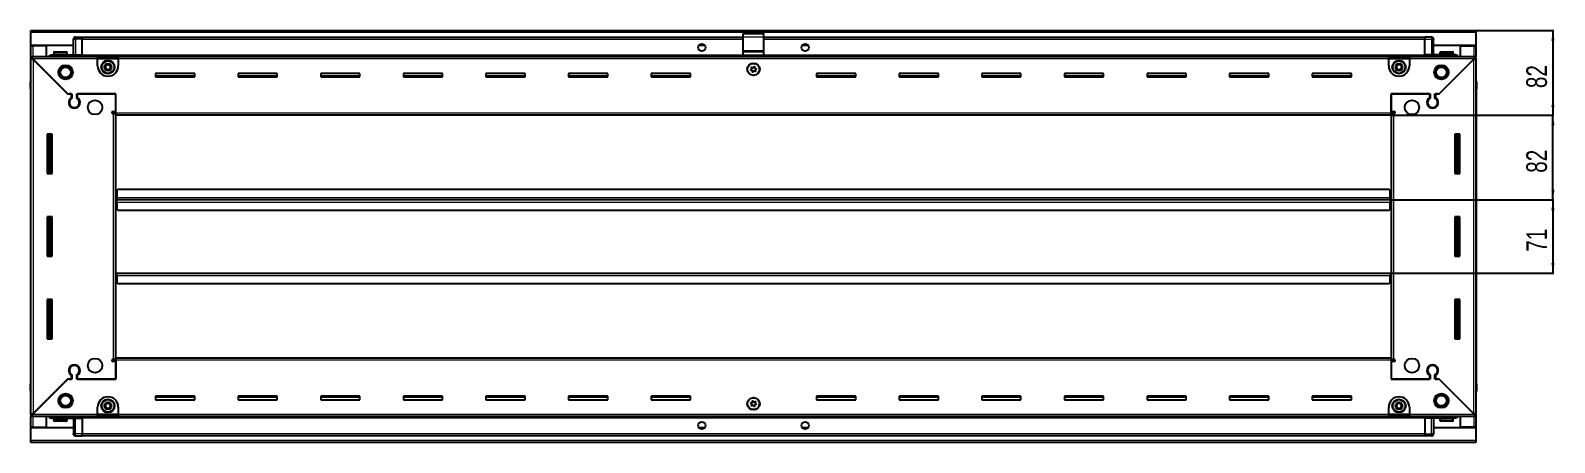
# Model space of a CAD drawing. Header units: millimetres. Extents: x 1256 to 6833, y -1275 to 1808.
# Drawn here: x 5358 to 6833, y 1248 to 1647 of the extents above; entities that cross this region are included whole.
import ezdxf

# ---------------------------------------------------------------- set-up
doc = ezdxf.new("R2010")
doc.units = ezdxf.units.MM
doc.layers.add('FORMAT', color=7, linetype='Continuous')
doc.styles.add('SLDTEXTSTYLE0', font='TXT', dxfattribs={"width": 0.75})
doc.dimstyles.new('SLDDIMSTYLE0', dxfattribs={"dimtxt": 20, "dimasz": 10, "dimexe": 0, "dimexo": 0.0625, "dimgap": 5, "dimtad": 2, "dimdec": 1, "dimrnd": 1e-09, "dimzin": 12, "dimdsep": 46, "dimtxsty": 'SLDTEXTSTYLE0', "dimsah": 1, "dimcen": 0.09, "dimadec": 0, "dimazin": 3, "dimtfac": 1, "dimtofl": 0, "dimtmove": 0, "dimatfit": 3, "dimfxl": 0, "dimfrac": 2, "dimtolj": 1, "dimtzin": 12, "dimarcsym": 0})

# ---------------------------------------------------------------- blocks, each defined once
blk = doc.blocks.new('_D_6')
at = {"layer": 'FORMAT'}
for p, q in [((6757.1, 1646.6), (6832.6, 1646.6)), ((6831.6, 1646.6), (6831.6, 1564.6)), ((6675.1, 1564.6), (6832.6, 1564.6))]:
    blk.add_line(p, q, dxfattribs=at)
for points in [[(6831.6, 1646.6), (6830.1, 1636.6), (6833.1, 1636.6)], [(6831.6, 1564.6), (6833.1, 1574.6), (6830.1, 1574.6)]]:
    blk.add_solid(points, dxfattribs=at)
at = {"layer": 'FORMAT', "insert": (6805.8, 1590.8), "char_height": 20, "attachment_point": 1, "rotation": 90, "style": 'SLDTEXTSTYLE0'}
blk.add_mtext('82', dxfattribs=at)
blk = doc.blocks.new('_D_7')
at = {"layer": 'FORMAT'}
for p, q in [((6675.1, 1564.6), (6832.6, 1564.6)), ((6831.6, 1482.6), (6831.6, 1564.6)), ((6674.1, 1482.6), (6832.6, 1482.6))]:
    blk.add_line(p, q, dxfattribs=at)
for points in [[(6831.6, 1564.6), (6830.1, 1554.6), (6833.1, 1554.6)], [(6831.6, 1482.6), (6833.1, 1492.6), (6830.1, 1492.6)]]:
    blk.add_solid(points, dxfattribs=at)
at = {"layer": 'FORMAT', "insert": (6805.8, 1508.8), "char_height": 20, "attachment_point": 1, "rotation": 90, "style": 'SLDTEXTSTYLE0'}
blk.add_mtext('82', dxfattribs=at)
blk = doc.blocks.new('_D_8')
at = {"layer": 'FORMAT'}
for p, q in [((6674.1, 1482.6), (6832.6, 1482.6)), ((6831.6, 1482.6), (6831.6, 1411.6)), ((6674.1, 1411.6), (6832.6, 1411.6))]:
    blk.add_line(p, q, dxfattribs=at)
for points in [[(6831.6, 1482.6), (6830.1, 1472.6), (6833.1, 1472.6)], [(6831.6, 1411.6), (6833.1, 1421.6), (6830.1, 1421.6)]]:
    blk.add_solid(points, dxfattribs=at)
at = {"layer": 'FORMAT', "insert": (6805.8, 1432.3), "char_height": 20, "attachment_point": 1, "rotation": 90, "style": 'SLDTEXTSTYLE0'}
blk.add_mtext('71', dxfattribs=at)

msp = doc.modelspace()

# ---------------------------------------------------------------- linework, layer by layer
at = {"color": 7, "linetype": 'Continuous', "lineweight": 25}
for p, q in [((5358.09, 1644.5), (5358.09, 1646.6)), ((5358.09, 1646.6), (6757.09, 1646.6)), ((5358.09, 1632.1), (5358.09, 1644.5)), ((5399.09, 1623.1), (5399.09, 1638.1)), ((5399.77, 1639.6), (5399.77, 1639.6)), ((5401.09, 1640.1), (5407.59, 1640.1)), ((5401.09, 1640.1), (5407.59, 1640.1)), ((5407.59, 1640.1), (5407.59, 1640.1)), ((5407.59, 1640.1), (5407.59, 1640.1)), ((5407.59, 1640.1), (5407.59, 1638.1)), ((6047.59, 1639.95), (5407.59, 1639.95)), ((5407.59, 1623.1), (5407.59, 1638.1)), ((6047.59, 1643.6), (6067.59, 1643.6)), ((6047.59, 1640.34), (6047.59, 1643.6)), ((6047.59, 1627.19), (6047.59, 1640.34)), ((6067.59, 1640.34), (6067.59, 1643.6)), ((6067.59, 1627.19), (6067.59, 1640.34)), ((6707.59, 1639.95), (6067.59, 1639.95)), ((6707.59, 1640.1), (6707.59, 1640.1)), ((6714.09, 1640.1), (6707.59, 1640.1)), ((6714.09, 1640.1), (6707.59, 1640.1)), ((6707.59, 1640.1), (6707.59, 1638.1)), ((6707.59, 1623.1), (6707.59, 1638.1)), ((6716.09, 1638.1), (6716.09, 1638.1)), ((6716.09, 1623.1), (6716.09, 1638.1)), ((6757.09, 1646.6), (6757.09, 1644.5)), ((6757.09, 1644.5), (6757.09, 1632.1)), ((5399.09, 1632.1), (5358.09, 1632.1)), ((5358.09, 1631.6), (5358.09, 1632.1)), ((5358.09, 1631.6), (5360.19, 1631.6)), ((5358.09, 1621.35), (5358.09, 1631.6)), ((5359.59, 1631.6), (5359.59, 1632.1)), ((5373.09, 1631.6), (5360.19, 1631.6)), ((5373.09, 1621.35), (5373.09, 1631.6)), ((5378.59, 1623.1), (5407.59, 1623.1)), ((5380.09, 1625), (5380.09, 1623.1)), ((5380.89, 1625.8), (5392.29, 1625.8)), ((5393.09, 1623.1), (5393.09, 1625)), ((5407.59, 1623.1), (5407.59, 1622.6)), ((6010.47, 1632.1), (6004.72, 1632.1)), ((6047.59, 1626.1), (6047.59, 1627.19)), ((6047.59, 1626.1), (6067.59, 1626.1)), ((6047.59, 1622.6), (6047.59, 1626.1)), ((6067.59, 1626.1), (6067.59, 1627.19)), ((6067.59, 1622.6), (6067.59, 1626.1)), ((6110.47, 1632.1), (6104.72, 1632.1)), ((6707.59, 1623.1), (6707.59, 1622.6)), ((6736.59, 1623.1), (6707.59, 1623.1)), ((6709.09, 1623.04), (6709.09, 1623.1)), ((6757.09, 1632.1), (6716.09, 1632.1)), ((6722.09, 1625), (6722.09, 1623.1)), ((6722.89, 1625.8), (6734.29, 1625.8)), ((6735.09, 1623.1), (6735.09, 1625)), ((6742.09, 1621.35), (6742.09, 1631.6)), ((6742.09, 1631.6), (6754.99, 1631.6)), ((6754.99, 1631.6), (6757.09, 1631.6)), ((6755.59, 1631.6), (6755.59, 1632.1)), ((6757.09, 1631.6), (6757.09, 1632.1)), ((6757.09, 1631.6), (6757.09, 1621.35)), ((5358.09, 1619.85), (5358.09, 1621.35)), ((5358.09, 1621.35), (5359.09, 1621.35)), ((5358.09, 1619.35), (5358.09, 1619.85)), ((5358.09, 1619.85), (5359.09, 1619.85)), ((5358.09, 1274.85), (5358.09, 1619.35)), ((5359.59, 1619.35), (5358.09, 1619.35)), ((5359.09, 1621.35), (5422.59, 1621.35)), ((5359.09, 1619.85), (5359.09, 1621.35)), ((5359.69, 1619.25), (5393.59, 1585.35)), ((5394.29, 1584.65), (5360.19, 1618.75)), ((5407.52, 1621.35), (5407.59, 1623.07)), ((5407.59, 1621.95), (6707.59, 1621.95)), ((5422.59, 1619.25), (5422.59, 1621.35)), ((5422.59, 1621.35), (5442.59, 1621.35)), ((5422.59, 1619.85), (5442.59, 1619.85)), ((5422.59, 1612.35), (5422.59, 1619.25)), ((5442.59, 1621.35), (5442.59, 1619.25)), ((5442.59, 1621.35), (6672.59, 1621.35)), ((5442.59, 1619.25), (5442.59, 1612.35)), ((6047.59, 1622.6), (6067.59, 1622.6)), ((6051.59, 1622.6), (6051.59, 1621.95)), ((6054.09, 1621.95), (6054.09, 1622.6)), ((6061.09, 1621.95), (6061.09, 1622.6)), ((6063.59, 1621.95), (6063.59, 1622.6)), ((6672.59, 1619.25), (6672.59, 1621.35)), ((6672.59, 1621.35), (6692.59, 1621.35)), ((6672.59, 1619.85), (6692.59, 1619.85)), ((6672.59, 1612.35), (6672.59, 1619.25)), ((6692.59, 1621.35), (6756.09, 1621.35)), ((6692.59, 1621.35), (6692.59, 1619.25)), ((6692.59, 1619.25), (6692.59, 1612.35)), ((6707.59, 1623.07), (6707.67, 1621.35)), ((6754.99, 1618.75), (6720.89, 1584.65)), ((6721.59, 1585.35), (6755.49, 1619.25)), ((6755.59, 1619.35), (6757.09, 1619.35)), ((6756.09, 1619.85), (6756.09, 1621.35)), ((6756.09, 1621.35), (6757.09, 1621.35)), ((6756.09, 1619.85), (6757.09, 1619.85)), ((6757.09, 1619.85), (6757.09, 1621.35)), ((6757.09, 1619.85), (6757.09, 1619.35)), ((6757.09, 1619.35), (6757.09, 1274.85)), ((5357.59, 1596.6), (5357.59, 1590.1)), ((5357.59, 1590.1), (5357.59, 1596.6)), ((5516.59, 1605.1), (5478.59, 1605.1)), ((5478.59, 1605.1), (5478.59, 1601.6)), ((5516.59, 1602.35), (5478.59, 1602.35)), ((5478.59, 1601.6), (5516.59, 1601.6)), ((5516.59, 1601.6), (5516.59, 1605.1)), ((5596.59, 1605.1), (5558.59, 1605.1)), ((5558.59, 1605.1), (5558.59, 1601.6)), ((5596.59, 1602.35), (5558.59, 1602.35)), ((5558.59, 1601.6), (5596.59, 1601.6)), ((5596.59, 1601.6), (5596.59, 1605.1)), ((5676.59, 1605.1), (5638.59, 1605.1)), ((5638.59, 1605.1), (5638.59, 1601.6)), ((5676.59, 1602.35), (5638.59, 1602.35)), ((5638.59, 1601.6), (5676.59, 1601.6)), ((5676.59, 1601.6), (5676.59, 1605.1)), ((5756.59, 1605.1), (5718.59, 1605.1)), ((5718.59, 1605.1), (5718.59, 1601.6)), ((5756.59, 1602.35), (5718.59, 1602.35)), ((5718.59, 1601.6), (5756.59, 1601.6)), ((5756.59, 1601.6), (5756.59, 1605.1)), ((5836.59, 1605.1), (5798.59, 1605.1)), ((5798.59, 1605.1), (5798.59, 1601.6)), ((5836.59, 1602.35), (5798.59, 1602.35)), ((5798.59, 1601.6), (5836.59, 1601.6)), ((5836.59, 1601.6), (5836.59, 1605.1)), ((5916.59, 1605.1), (5878.59, 1605.1)), ((5878.59, 1605.1), (5878.59, 1601.6)), ((5916.59, 1602.35), (5878.59, 1602.35)), ((5878.59, 1601.6), (5916.59, 1601.6)), ((5916.59, 1601.6), (5916.59, 1605.1)), ((5996.59, 1605.1), (5958.59, 1605.1)), ((5958.59, 1605.1), (5958.59, 1601.6)), ((5996.59, 1602.35), (5958.59, 1602.35)), ((5958.59, 1601.6), (5996.59, 1601.6)), ((5996.59, 1601.6), (5996.59, 1605.1)), ((6156.59, 1605.1), (6118.59, 1605.1)), ((6118.59, 1605.1), (6118.59, 1601.6)), ((6156.59, 1602.35), (6118.59, 1602.35)), ((6118.59, 1601.6), (6156.59, 1601.6)), ((6156.59, 1601.6), (6156.59, 1605.1)), ((6236.59, 1605.1), (6198.59, 1605.1)), ((6198.59, 1605.1), (6198.59, 1601.6)), ((6236.59, 1602.35), (6198.59, 1602.35)), ((6198.59, 1601.6), (6236.59, 1601.6)), ((6236.59, 1601.6), (6236.59, 1605.1)), ((6316.59, 1605.1), (6278.59, 1605.1)), ((6278.59, 1605.1), (6278.59, 1601.6)), ((6316.59, 1602.35), (6278.59, 1602.35)), ((6278.59, 1601.6), (6316.59, 1601.6)), ((6316.59, 1601.6), (6316.59, 1605.1)), ((6396.59, 1605.1), (6358.59, 1605.1)), ((6358.59, 1605.1), (6358.59, 1601.6)), ((6396.59, 1602.35), (6358.59, 1602.35)), ((6358.59, 1601.6), (6396.59, 1601.6)), ((6396.59, 1601.6), (6396.59, 1605.1)), ((6476.59, 1605.1), (6438.59, 1605.1)), ((6438.59, 1605.1), (6438.59, 1601.6)), ((6476.59, 1602.35), (6438.59, 1602.35)), ((6438.59, 1601.6), (6476.59, 1601.6)), ((6476.59, 1601.6), (6476.59, 1605.1)), ((6556.59, 1605.1), (6518.59, 1605.1)), ((6518.59, 1605.1), (6518.59, 1601.6)), ((6556.59, 1602.35), (6518.59, 1602.35)), ((6518.59, 1601.6), (6556.59, 1601.6)), ((6556.59, 1601.6), (6556.59, 1605.1)), ((6636.59, 1605.1), (6598.59, 1605.1)), ((6598.59, 1605.1), (6598.59, 1601.6)), ((6636.59, 1602.35), (6598.59, 1602.35)), ((6598.59, 1601.6), (6636.59, 1601.6)), ((6636.59, 1601.6), (6636.59, 1605.1)), ((6757.09, 1597.93), (6757.09, 1597.93)), ((6757.59, 1596.6), (6757.59, 1590.1)), ((6757.59, 1590.1), (6757.59, 1596.6)), ((5357.59, 1590.1), (5357.59, 1590.1)), ((5358.09, 1590.1), (5357.59, 1590.1)), ((5357.74, 1590.1), (5357.74, 1304.1)), ((5393.59, 1585.35), (5397.79, 1585.35)), ((5394.99, 1585.35), (5394.29, 1584.65)), ((5397.09, 1585.35), (5394.99, 1585.35)), ((5397.09, 1585.35), (5397.09, 1581.46)), ((5397.79, 1585.35), (5397.79, 1581.07)), ((5402.39, 1585.35), (5440.09, 1585.35)), ((5402.39, 1581.07), (5402.39, 1585.35)), ((5403.09, 1581.46), (5403.09, 1585.35)), ((5440.09, 1585.35), (5403.09, 1585.35)), ((5440.09, 1566.7), (5440.09, 1585.35)), ((5440.09, 1568.1), (5440.09, 1585.35)), ((6675.09, 1585.35), (6712.79, 1585.35)), ((6675.09, 1566.7), (6675.09, 1585.35)), ((6675.09, 1585.35), (6675.09, 1568.1)), ((6712.09, 1585.35), (6675.09, 1585.35)), ((6712.09, 1585.35), (6712.09, 1581.46)), ((6712.79, 1585.35), (6712.79, 1581.07)), ((6717.39, 1585.35), (6721.59, 1585.35)), ((6717.39, 1581.07), (6717.39, 1585.35)), ((6720.19, 1585.35), (6718.09, 1585.35)), ((6718.09, 1581.46), (6718.09, 1585.35)), ((6720.89, 1584.65), (6720.19, 1585.35)), ((6757.09, 1590.1), (6757.59, 1590.1)), ((6757.44, 1304.1), (6757.44, 1590.1)), ((6757.59, 1590.1), (6757.59, 1590.1)), ((6757.59, 1590.1), (6757.59, 1590.1)), ((5398.09, 1572.49), (5398.09, 1571.73)), ((5437.24, 1568.1), (5440.09, 1568.1)), ((5437.99, 1566.1), (5437.24, 1566.1)), ((5437.99, 1566.1), (5440.09, 1566.1)), ((5440.09, 1567.1), (5438.09, 1567.1)), ((5438.09, 1567.1), (5438.09, 1566.1)), ((5440.09, 1564.6), (5440.09, 1566.7)), ((6675.09, 1564.6), (5440.09, 1564.6)), ((5440.09, 1329.6), (5440.09, 1564.6)), ((6675.09, 1568.1), (6677.94, 1568.1)), ((6677.09, 1567.1), (6675.09, 1567.1)), ((6675.09, 1566.7), (6675.09, 1564.6)), ((6675.09, 1566.1), (6677.19, 1566.1)), ((6675.09, 1564.6), (6675.09, 1329.6)), ((6677.09, 1566.1), (6677.09, 1567.1)), ((6677.94, 1566.1), (6677.19, 1566.1)), ((6717.09, 1572.49), (6717.09, 1571.73)), ((5378.59, 1546.1), (5373.59, 1546.1)), ((5373.59, 1546.1), (5373.59, 1508.1)), ((5375.74, 1508.1), (5375.74, 1546.1)), ((5377.54, 1508.1), (5377.54, 1546.1)), ((5377.57, 1508.1), (5377.57, 1546.1)), ((5378.59, 1508.1), (5378.59, 1546.1)), ((6736.59, 1546.1), (6736.59, 1508.1)), ((6741.59, 1546.1), (6736.59, 1546.1)), ((6737.62, 1546.1), (6737.62, 1508.1)), ((6737.65, 1546.1), (6737.65, 1508.1)), ((6739.44, 1546.1), (6739.44, 1508.1)), ((6741.59, 1508.1), (6741.59, 1546.1)), ((5373.59, 1508.1), (5378.59, 1508.1)), ((6736.59, 1508.1), (6741.59, 1508.1)), ((5442.09, 1492.6), (5441.09, 1491.6)), ((5441.09, 1491.6), (5441.09, 1484.7)), ((6673.09, 1492.6), (5442.09, 1492.6)), ((6674.09, 1491.6), (6673.09, 1492.6)), ((6674.09, 1484.7), (6674.09, 1491.6)), ((5440.84, 1482.6), (5440.09, 1482.6)), ((5441.09, 1485.45), (5440.84, 1485.45)), ((5440.84, 1485.45), (5440.84, 1482.6)), ((5440.84, 1482.6), (5440.84, 1479.75)), ((5440.84, 1479.75), (5441.09, 1479.75)), ((5441.09, 1482.6), (5441.09, 1484.7)), ((6674.09, 1482.6), (5441.09, 1482.6)), ((5441.09, 1480.5), (5441.09, 1482.6)), ((5441.09, 1480.5), (5441.09, 1473.6)), ((6674.34, 1485.45), (6674.09, 1485.45)), ((6674.09, 1484.7), (6674.09, 1482.6)), ((6674.09, 1482.6), (6674.09, 1480.5)), ((6674.09, 1473.6), (6674.09, 1480.5)), ((6674.09, 1479.75), (6674.34, 1479.75)), ((6674.34, 1482.6), (6674.34, 1485.45)), ((6675.09, 1482.6), (6674.34, 1482.6)), ((6674.34, 1479.75), (6674.34, 1482.6)), ((5378.59, 1466.1), (5373.59, 1466.1)), ((5373.59, 1466.1), (5373.59, 1428.1)), ((5375.74, 1428.1), (5375.74, 1466.1)), ((5377.54, 1428.1), (5377.54, 1466.1)), ((5377.57, 1428.1), (5377.57, 1466.1)), ((5378.59, 1428.1), (5378.59, 1466.1)), ((5441.09, 1473.6), (5442.09, 1472.6)), ((5442.09, 1472.6), (6673.09, 1472.6)), ((6673.09, 1472.6), (6674.09, 1473.6)), ((6736.59, 1466.1), (6736.59, 1428.1)), ((6741.59, 1466.1), (6736.59, 1466.1)), ((6737.62, 1466.1), (6737.62, 1428.1)), ((6737.65, 1466.1), (6737.65, 1428.1)), ((6739.44, 1466.1), (6739.44, 1428.1)), ((6741.59, 1428.1), (6741.59, 1466.1)), ((5373.59, 1428.1), (5378.59, 1428.1)), ((6736.59, 1428.1), (6741.59, 1428.1)), ((5440.09, 1411.6), (5440.84, 1411.6)), ((5440.84, 1411.6), (5440.84, 1408.75)), ((5440.84, 1408.75), (5441.09, 1408.75)), ((5441.09, 1409.5), (5441.09, 1411.6)), ((5441.09, 1411.6), (6674.09, 1411.6)), ((5441.09, 1409.5), (5441.09, 1402.6)), ((5441.09, 1402.6), (5442.09, 1401.6)), ((6673.09, 1401.6), (6674.09, 1402.6)), ((6674.09, 1411.6), (6674.09, 1409.5)), ((6674.09, 1402.6), (6674.09, 1409.5)), ((6674.09, 1408.75), (6674.34, 1408.75)), ((6674.34, 1408.75), (6674.34, 1411.6)), ((6674.34, 1411.6), (6675.09, 1411.6)), ((5442.09, 1401.6), (6673.09, 1401.6)), ((5378.59, 1386.1), (5373.59, 1386.1)), ((5373.59, 1386.1), (5373.59, 1348.1)), ((5375.74, 1348.1), (5375.74, 1386.1)), ((5377.54, 1348.1), (5377.54, 1386.1)), ((5377.57, 1348.1), (5377.57, 1386.1)), ((5378.59, 1348.1), (5378.59, 1386.1)), ((6736.59, 1386.1), (6736.59, 1348.1)), ((6741.59, 1386.1), (6736.59, 1386.1)), ((6737.62, 1386.1), (6737.62, 1348.1)), ((6737.65, 1386.1), (6737.65, 1348.1)), ((6739.44, 1386.1), (6739.44, 1348.1)), ((6741.59, 1348.1), (6741.59, 1386.1)), ((5373.59, 1348.1), (5378.59, 1348.1)), ((6736.59, 1348.1), (6741.59, 1348.1)), ((5437.24, 1328.1), (5437.99, 1328.1)), ((5440.09, 1328.1), (5437.99, 1328.1)), ((5438.09, 1328.1), (5438.09, 1327.1)), ((5440.09, 1329.6), (6675.09, 1329.6)), ((5440.09, 1327.5), (5440.09, 1329.6)), ((6675.09, 1329.6), (6675.09, 1327.5)), ((6677.19, 1328.1), (6675.09, 1328.1)), ((6677.09, 1327.1), (6677.09, 1328.1)), ((6677.19, 1328.1), (6677.94, 1328.1)), ((5398.09, 1322.48), (5398.09, 1321.72)), ((5440.09, 1326.1), (5437.24, 1326.1)), ((5438.09, 1327.1), (5440.09, 1327.1)), ((5440.09, 1327.5), (5440.09, 1308.85)), ((5440.09, 1308.85), (5440.09, 1326.1)), ((6675.09, 1327.5), (6675.09, 1308.85)), ((6675.09, 1327.1), (6677.09, 1327.1)), ((6675.09, 1326.1), (6675.09, 1308.85)), ((6677.94, 1326.1), (6675.09, 1326.1)), ((6717.09, 1322.48), (6717.09, 1321.72)), ((5357.59, 1297.6), (5357.59, 1304.1)), ((5357.59, 1304.1), (5357.59, 1304.1)), ((5357.59, 1304.1), (5357.59, 1304.1)), ((5357.59, 1304.1), (5357.59, 1297.6)), ((5358.09, 1304.1), (5357.59, 1304.1)), ((5393.59, 1308.85), (5359.69, 1274.95)), ((5360.19, 1275.45), (5394.29, 1309.55)), ((5397.79, 1308.85), (5393.59, 1308.85)), ((5394.29, 1309.55), (5394.99, 1308.85)), ((5394.99, 1308.85), (5397.09, 1308.85)), ((5397.09, 1312.74), (5397.09, 1308.85)), ((5397.79, 1313.14), (5397.79, 1308.85)), ((5402.39, 1308.85), (5402.39, 1313.14)), ((5440.09, 1308.85), (5402.39, 1308.85)), ((5403.09, 1308.85), (5403.09, 1312.74)), ((5403.09, 1308.85), (5440.09, 1308.85)), ((6712.79, 1308.85), (6675.09, 1308.85)), ((6675.09, 1308.85), (6712.09, 1308.85)), ((6712.09, 1312.74), (6712.09, 1308.85)), ((6712.79, 1313.14), (6712.79, 1308.85)), ((6717.39, 1308.85), (6717.39, 1313.14)), ((6721.59, 1308.85), (6717.39, 1308.85)), ((6718.09, 1308.85), (6718.09, 1312.74)), ((6718.09, 1308.85), (6720.19, 1308.85)), ((6720.19, 1308.85), (6720.89, 1309.55)), ((6720.89, 1309.55), (6754.99, 1275.45)), ((6755.49, 1274.95), (6721.59, 1308.85)), ((6757.09, 1304.1), (6757.59, 1304.1)), ((6757.59, 1304.1), (6757.59, 1304.1)), ((6757.59, 1297.6), (6757.59, 1304.1)), ((6757.59, 1304.1), (6757.59, 1297.6)), ((5358.09, 1296.28), (5358.09, 1296.28)), ((5516.59, 1292.6), (5478.59, 1292.6)), ((5478.59, 1292.6), (5478.59, 1289.1)), ((5478.59, 1291.85), (5516.59, 1291.85)), ((5478.59, 1289.1), (5516.59, 1289.1)), ((5516.59, 1289.1), (5516.59, 1292.6)), ((5596.59, 1292.6), (5558.59, 1292.6)), ((5558.59, 1292.6), (5558.59, 1289.1)), ((5558.59, 1291.85), (5596.59, 1291.85)), ((5558.59, 1289.1), (5596.59, 1289.1)), ((5596.59, 1289.1), (5596.59, 1292.6)), ((5676.59, 1292.6), (5638.59, 1292.6)), ((5638.59, 1292.6), (5638.59, 1289.1)), ((5638.59, 1291.85), (5676.59, 1291.85)), ((5638.59, 1289.1), (5676.59, 1289.1)), ((5676.59, 1289.1), (5676.59, 1292.6)), ((5756.59, 1292.6), (5718.59, 1292.6)), ((5718.59, 1292.6), (5718.59, 1289.1)), ((5718.59, 1291.85), (5756.59, 1291.85)), ((5718.59, 1289.1), (5756.59, 1289.1)), ((5756.59, 1289.1), (5756.59, 1292.6)), ((5836.59, 1292.6), (5798.59, 1292.6)), ((5798.59, 1292.6), (5798.59, 1289.1)), ((5798.59, 1291.85), (5836.59, 1291.85)), ((5798.59, 1289.1), (5836.59, 1289.1)), ((5836.59, 1289.1), (5836.59, 1292.6)), ((5916.59, 1292.6), (5878.59, 1292.6)), ((5878.59, 1292.6), (5878.59, 1289.1)), ((5878.59, 1291.85), (5916.59, 1291.85)), ((5878.59, 1289.1), (5916.59, 1289.1)), ((5916.59, 1289.1), (5916.59, 1292.6)), ((5996.59, 1292.6), (5958.59, 1292.6)), ((5958.59, 1292.6), (5958.59, 1289.1)), ((5958.59, 1291.85), (5996.59, 1291.85)), ((5958.59, 1289.1), (5996.59, 1289.1)), ((5996.59, 1289.1), (5996.59, 1292.6)), ((6156.59, 1292.6), (6118.59, 1292.6)), ((6118.59, 1292.6), (6118.59, 1289.1)), ((6118.59, 1291.85), (6156.59, 1291.85)), ((6118.59, 1289.1), (6156.59, 1289.1)), ((6156.59, 1289.1), (6156.59, 1292.6)), ((6236.59, 1292.6), (6198.59, 1292.6)), ((6198.59, 1292.6), (6198.59, 1289.1)), ((6198.59, 1291.85), (6236.59, 1291.85)), ((6198.59, 1289.1), (6236.59, 1289.1)), ((6236.59, 1289.1), (6236.59, 1292.6)), ((6316.59, 1292.6), (6278.59, 1292.6)), ((6278.59, 1292.6), (6278.59, 1289.1)), ((6278.59, 1291.85), (6316.59, 1291.85)), ((6278.59, 1289.1), (6316.59, 1289.1)), ((6316.59, 1289.1), (6316.59, 1292.6)), ((6396.59, 1292.6), (6358.59, 1292.6)), ((6358.59, 1292.6), (6358.59, 1289.1)), ((6358.59, 1291.85), (6396.59, 1291.85)), ((6358.59, 1289.1), (6396.59, 1289.1)), ((6396.59, 1289.1), (6396.59, 1292.6)), ((6476.59, 1292.6), (6438.59, 1292.6)), ((6438.59, 1292.6), (6438.59, 1289.1)), ((6438.59, 1291.85), (6476.59, 1291.85)), ((6438.59, 1289.1), (6476.59, 1289.1)), ((6476.59, 1289.1), (6476.59, 1292.6)), ((6556.59, 1292.6), (6518.59, 1292.6)), ((6518.59, 1292.6), (6518.59, 1289.1)), ((6518.59, 1291.85), (6556.59, 1291.85)), ((6518.59, 1289.1), (6556.59, 1289.1)), ((6556.59, 1289.1), (6556.59, 1292.6)), ((6636.59, 1292.6), (6598.59, 1292.6)), ((6598.59, 1292.6), (6598.59, 1289.1)), ((6598.59, 1291.85), (6636.59, 1291.85)), ((6598.59, 1289.1), (6636.59, 1289.1)), ((6636.59, 1289.1), (6636.59, 1292.6)), ((5358.09, 1274.35), (5358.09, 1274.85)), ((5359.59, 1274.85), (5358.09, 1274.85)), ((5358.09, 1274.35), (5358.09, 1272.85)), ((5359.09, 1274.35), (5358.09, 1274.35)), ((5358.09, 1262.6), (5358.09, 1272.85)), ((5359.09, 1272.85), (5358.09, 1272.85)), ((5359.09, 1274.35), (5359.09, 1272.85)), ((5422.59, 1272.85), (5359.09, 1272.85)), ((5373.09, 1262.6), (5373.09, 1272.85)), ((5378.59, 1271.1), (5407.59, 1271.1)), ((5380.09, 1271.1), (5380.09, 1269.2)), ((5393.09, 1269.2), (5393.09, 1271.1)), ((5399.09, 1271.1), (5399.09, 1256.1)), ((5406.09, 1271.17), (5406.09, 1271.1)), ((5407.59, 1271.14), (5407.52, 1272.85)), ((6707.59, 1272.25), (5407.59, 1272.25)), ((5407.59, 1271.1), (5407.59, 1271.6)), ((5407.59, 1271.1), (5407.59, 1256.1)), ((5422.59, 1274.95), (5422.59, 1281.85)), ((5422.59, 1272.85), (5422.59, 1274.95)), ((5442.59, 1274.35), (5422.59, 1274.35)), ((5442.59, 1272.85), (5422.59, 1272.85)), ((5442.59, 1281.85), (5442.59, 1274.95)), ((5442.59, 1274.95), (5442.59, 1272.85)), ((6672.59, 1272.85), (5442.59, 1272.85)), ((6672.59, 1274.95), (6672.59, 1281.85)), ((6672.59, 1272.85), (6672.59, 1274.95)), ((6692.59, 1274.35), (6672.59, 1274.35)), ((6692.59, 1272.85), (6672.59, 1272.85)), ((6692.59, 1281.85), (6692.59, 1274.95)), ((6692.59, 1274.95), (6692.59, 1272.85)), ((6756.09, 1272.85), (6692.59, 1272.85)), ((6707.67, 1272.85), (6707.59, 1271.14)), ((6707.59, 1271.1), (6707.59, 1271.6)), ((6736.59, 1271.1), (6707.59, 1271.1)), ((6707.59, 1271.1), (6707.59, 1256.1)), ((6716.09, 1271.1), (6716.09, 1256.1)), ((6722.09, 1271.1), (6722.09, 1269.2)), ((6735.09, 1269.2), (6735.09, 1271.1)), ((6742.09, 1262.6), (6742.09, 1272.85)), ((6755.59, 1274.85), (6757.09, 1274.85)), ((6756.09, 1274.35), (6756.09, 1272.85)), ((6757.09, 1274.35), (6756.09, 1274.35)), ((6757.09, 1272.85), (6756.09, 1272.85)), ((6757.09, 1274.85), (6757.09, 1274.35)), ((6757.09, 1274.35), (6757.09, 1272.85)), ((6757.09, 1272.85), (6757.09, 1262.6)), ((5360.19, 1262.6), (5358.09, 1262.6)), ((5358.09, 1262.1), (5358.09, 1262.6)), ((5358.09, 1249.7), (5358.09, 1262.1)), ((5358.09, 1262.1), (5399.09, 1262.1)), ((5359.59, 1262.1), (5359.59, 1262.6)), ((5360.19, 1262.6), (5373.09, 1262.6)), ((5384.67, 1268.4), (5380.89, 1268.4)), ((5392.29, 1268.4), (5384.67, 1268.4)), ((5399.09, 1256.1), (5399.09, 1256.1)), ((5407.59, 1254.1), (5407.59, 1256.1)), ((5407.59, 1254.25), (6707.59, 1254.25)), ((6004.72, 1262.1), (6010.47, 1262.1)), ((6104.72, 1262.1), (6110.47, 1262.1)), ((6707.59, 1254.1), (6707.59, 1256.1)), ((6715.42, 1254.6), (6715.42, 1254.6)), ((6716.09, 1262.1), (6757.09, 1262.1)), ((6729.89, 1268.4), (6722.89, 1268.4)), ((6734.29, 1268.4), (6729.89, 1268.4)), ((6754.99, 1262.6), (6742.09, 1262.6)), ((6757.09, 1262.6), (6754.99, 1262.6)), ((6755.59, 1262.1), (6755.59, 1262.6)), ((6757.09, 1262.1), (6757.09, 1262.6)), ((6757.09, 1262.1), (6757.09, 1249.7)), ((5358.09, 1247.6), (5358.09, 1249.7)), ((6757.09, 1247.6), (5358.09, 1247.6)), ((5401.09, 1254.1), (5407.59, 1254.1)), ((5401.09, 1254.1), (5407.59, 1254.1)), ((5407.59, 1254.1), (5407.59, 1254.1)), ((6714.09, 1254.1), (6707.59, 1254.1)), ((6707.59, 1254.1), (6707.59, 1254.1)), ((6707.59, 1254.1), (6707.59, 1254.1)), ((6714.09, 1254.1), (6707.59, 1254.1)), ((6757.09, 1249.7), (6757.09, 1247.6))]:
    msp.add_line(p, q, dxfattribs=at)
at = {"color": 8, "linetype": 'Continuous', "lineweight": 18}
for p, q in [((6757.09, 1644.5), (5358.09, 1644.5)), ((5399.09, 1638.1), (5401.09, 1638.1)), ((5401.09, 1640.1), (5401.09, 1638.1)), ((5401.09, 1638.1), (5401.09, 1623.1)), ((5407.59, 1638.1), (5401.09, 1638.1)), ((6047.59, 1637.95), (5407.59, 1637.95)), ((6047.59, 1640.34), (6067.59, 1640.34)), ((6707.59, 1637.95), (6067.59, 1637.95)), ((6707.59, 1638.1), (6714.09, 1638.1)), ((6714.09, 1640.1), (6714.09, 1638.1)), ((6716.09, 1638.1), (6714.09, 1638.1)), ((6714.09, 1638.1), (6714.09, 1623.1)), ((5360.19, 1631.6), (5360.19, 1632.1)), ((5360.19, 1621.35), (5360.19, 1631.6)), ((5380.09, 1625), (5393.09, 1625)), ((6047.59, 1627.19), (6067.59, 1627.19)), ((6722.09, 1625), (6735.09, 1625)), ((6754.99, 1632.1), (6754.99, 1631.6)), ((6754.99, 1631.6), (6754.99, 1621.35)), ((5422.59, 1619.25), (5359.69, 1619.25)), ((5360.19, 1618.75), (5360.19, 1275.45)), ((6047.59, 1622.6), (5407.59, 1622.6)), ((6707.59, 1621.37), (5407.59, 1621.37)), ((5422.59, 1619.25), (5442.59, 1619.25)), ((6672.59, 1619.25), (5442.59, 1619.25)), ((6053.59, 1621.95), (6053.59, 1622.6)), ((6061.59, 1621.95), (6061.59, 1622.6)), ((6707.59, 1622.6), (6067.59, 1622.6)), ((6672.59, 1619.25), (6692.59, 1619.25)), ((6755.49, 1619.25), (6692.59, 1619.25)), ((6754.99, 1275.45), (6754.99, 1618.75)), ((5358.09, 1596.6), (5357.59, 1596.6)), ((6757.09, 1596.6), (6757.59, 1596.6)), ((5437.99, 1328.1), (5437.99, 1566.1)), ((5440.09, 1566.7), (6675.09, 1566.7)), ((6677.19, 1566.1), (6677.19, 1328.1)), ((5375.09, 1546.1), (5375.09, 1508.1)), ((5376.33, 1546.1), (5376.33, 1508.1)), ((6738.86, 1508.1), (6738.86, 1546.1)), ((6740.09, 1508.1), (6740.09, 1546.1)), ((6674.09, 1484.7), (5441.09, 1484.7)), ((5441.09, 1480.5), (6674.09, 1480.5)), ((5375.09, 1466.1), (5375.09, 1428.1)), ((5376.33, 1466.1), (5376.33, 1428.1)), ((6738.86, 1428.1), (6738.86, 1466.1)), ((6740.09, 1428.1), (6740.09, 1466.1)), ((5441.09, 1409.5), (6674.09, 1409.5)), ((5375.09, 1386.1), (5375.09, 1348.1)), ((5376.33, 1386.1), (5376.33, 1348.1)), ((6738.86, 1348.1), (6738.86, 1386.1)), ((6740.09, 1348.1), (6740.09, 1386.1)), ((6675.09, 1327.5), (5440.09, 1327.5)), ((5358.09, 1297.6), (5357.59, 1297.6)), ((6757.09, 1297.6), (6757.59, 1297.6)), ((5359.69, 1274.95), (5422.59, 1274.95)), ((5360.19, 1262.6), (5360.19, 1272.85)), ((5384.4, 1269.2), (5380.09, 1269.2)), ((5393.09, 1269.2), (5384.4, 1269.2)), ((5401.09, 1256.1), (5401.09, 1271.1)), ((5407.59, 1272.84), (6707.59, 1272.84)), ((5407.59, 1271.6), (6707.59, 1271.6)), ((5442.59, 1274.95), (5422.59, 1274.95)), ((5442.59, 1274.95), (6672.59, 1274.95)), ((6692.59, 1274.95), (6672.59, 1274.95)), ((6692.59, 1274.95), (6755.49, 1274.95)), ((6714.09, 1256.1), (6714.09, 1271.1)), ((6730.07, 1269.2), (6722.09, 1269.2)), ((6735.09, 1269.2), (6730.07, 1269.2)), ((6754.99, 1272.85), (6754.99, 1262.6)), ((5360.19, 1262.1), (5360.19, 1262.6)), ((5399.09, 1256.1), (5401.09, 1256.1)), ((5401.09, 1254.1), (5401.09, 1256.1)), ((5407.59, 1256.1), (5401.09, 1256.1)), ((5407.59, 1256.25), (6707.59, 1256.25)), ((6707.59, 1256.1), (6714.09, 1256.1)), ((6716.09, 1256.1), (6714.09, 1256.1)), ((6714.09, 1254.1), (6714.09, 1256.1)), ((6754.99, 1262.6), (6754.99, 1262.1)), ((6757.09, 1249.7), (5358.09, 1249.7))]:
    msp.add_line(p, q, dxfattribs=at)
at = {"color": 7, "linetype": 'Continuous', "lineweight": 25, "flags": 128}
for points in [[(6715.95, 1638.86), (6716.06, 1638.49), (6716.09, 1638.1)], [(5399.24, 1255.35), (5399.13, 1255.71), (5399.09, 1256.1)]]:
    msp.add_lwpolyline(points, dxfattribs=at)
at = {"color": 7, "linetype": 'Continuous', "lineweight": 25}
for centre, radius in [((6007.59, 1630.1), 3.5), ((6107.59, 1630.1), 3.5), ((5391.59, 1606.1), 7), ((5391.59, 1606.1), 6.03), ((5391.59, 1606.1), 5.1), ((5432.59, 1611.1), 6.5), ((5432.59, 1611.1), 3.46), ((6057.59, 1609.1), 6), ((6057.59, 1608.95), 5.79), ((6057.59, 1608.95), 1.85), ((6682.59, 1611.1), 6.5), ((6682.59, 1611.1), 3.46), ((6723.59, 1606.1), 7), ((6723.59, 1606.1), 6.02), ((6723.59, 1606.1), 5.1), ((5420.09, 1572.1), 7), ((6695.09, 1572.1), 7), ((5420.09, 1322.1), 7), ((6695.09, 1322.1), 7), ((5391.59, 1288.1), 7), ((5391.59, 1288.1), 6.02), ((5391.59, 1288.1), 5.1), ((5432.59, 1283.1), 6.5), ((5432.59, 1283.1), 3.46), ((6057.59, 1285.1), 6), ((6057.59, 1285.25), 5.79), ((6057.59, 1285.25), 1.85), ((6682.59, 1283.1), 6.5), ((6682.59, 1283.1), 3.46), ((6723.59, 1288.1), 7), ((6723.59, 1288.1), 6.02), ((6723.59, 1288.1), 5.1), ((6007.59, 1264.1), 3.5), ((6107.59, 1264.1), 3.5)]:
    msp.add_circle(centre, radius, dxfattribs=at)
at = {"color": 8, "linetype": 'Continuous', "lineweight": 18}
for centre in [(5432.59, 1611.1), (6682.59, 1611.1), (5432.59, 1283.1), (6682.59, 1283.1)]:
    msp.add_circle(centre, 5.7, dxfattribs=at)
at = {"color": 7, "linetype": 'Continuous', "lineweight": 25}
for centre, radius, start, end in [((5401.09, 1638.1), 2, 90, 180), ((5401.09, 1638.1), 2, 123.94202, 131.40962), ((5401.09, 1638.1), 2, 90, 108.58003), ((6714.09, 1638.1), 2, 0, 90), ((5380.89, 1625), 0.8, 90, 180), ((5392.29, 1625), 0.8, 0, 90), ((5398.89, 1623.3), 0.2, 270, 0), ((6716.29, 1623.3), 0.2, 180, 270), ((6722.89, 1625), 0.8, 90, 180), ((6734.29, 1625), 0.8, 0, 90), ((5432.59, 1612.35), 10, 180, 270), ((5432.59, 1611.1), 2.5, 134.01559, 194.01559), ((5432.59, 1611.1), 2.5, 194.01559, 254.01559), ((5432.59, 1611.1), 2.5, 74.01559, 134.01559), ((5432.59, 1611.1), 2.5, 254.01559, 314.01559), ((5432.59, 1612.35), 10, 270, 0), ((5432.59, 1611.1), 2.5, 14.01559, 74.01559), ((5432.59, 1611.1), 2.5, 314.01559, 14.01559), ((6682.59, 1612.35), 10, 180, 270), ((6682.59, 1611.1), 2.5, 160.11158, 220.11158), ((6682.59, 1611.1), 2.5, 100.11158, 160.11158), ((6682.59, 1611.1), 2.5, 220.11158, 280.11158), ((6682.59, 1611.1), 2.5, 40.11158, 100.11158), ((6682.59, 1612.35), 10, 270, 0), ((6682.59, 1611.1), 2.5, 280.11158, 340.11158), ((6682.59, 1611.1), 2.5, 340.11158, 40.11158), ((5359.59, 1596.6), 2, 138.57492, 180), ((5359.59, 1596.6), 2, 138.59038, 180), ((6755.59, 1596.6), 2, 0, 41.39416), ((5400.09, 1576.85), 5.5, 123.05573, 56.94427), ((5400.09, 1576.85), 4.8, 118.63099, 61.36901), ((6715.09, 1576.85), 5.5, 123.05573, 56.94427), ((6715.09, 1576.85), 4.8, 118.63099, 61.36901), ((5437.24, 1567.1), 1, 90, 270), ((6677.94, 1567.1), 1, 270, 90), ((5437.24, 1327.1), 1, 90, 270), ((6677.94, 1327.1), 1, 270, 90), ((5400.09, 1317.35), 5.5, 303.05573, 236.94427), ((5400.09, 1317.35), 4.8, 298.63099, 241.36901), ((6715.09, 1317.35), 5.5, 303.05573, 236.94427), ((6715.09, 1317.35), 4.8, 298.63099, 241.36901), ((5359.59, 1297.6), 2, 180, 199.56674), ((5359.59, 1297.6), 2, 180, 221.40962), ((5359.59, 1297.6), 2, 213.78451, 221.40962), ((5432.59, 1281.85), 10, 90, 180), ((5432.59, 1283.1), 2.5, 127.47401, 187.47401), ((5432.59, 1283.1), 2.5, 67.47401, 127.47401), ((5432.59, 1281.85), 10, 0, 90), ((5432.59, 1283.1), 2.5, 7.47401, 67.47401), ((6682.59, 1281.85), 10, 90, 180), ((6682.59, 1283.1), 2.5, 147.04236, 207.04236), ((6682.59, 1283.1), 2.5, 87.04236, 147.04236), ((6682.59, 1281.85), 10, 0, 90), ((6682.59, 1283.1), 2.5, 27.04236, 87.04236), ((6682.59, 1283.1), 2.5, 327.04236, 27.04236), ((6755.59, 1297.6), 2, 318.57492, 360), ((6755.59, 1297.6), 2, 318.59038, 0), ((5380.89, 1269.2), 0.8, 180, 270), ((5392.29, 1269.2), 0.8, 270, 0), ((5398.89, 1270.9), 0.2, 0, 90), ((5432.59, 1283.1), 2.5, 187.47401, 247.47401), ((5432.59, 1283.1), 2.5, 247.47401, 307.47401), ((5432.59, 1283.1), 2.5, 307.47401, 7.47401), ((6682.59, 1283.1), 2.5, 207.04236, 267.04236), ((6682.59, 1283.1), 2.5, 267.04236, 327.04236), ((6716.29, 1270.9), 0.2, 90, 180), ((6722.89, 1269.2), 0.8, 180, 270), ((6734.29, 1269.2), 0.8, 270, 0), ((5401.09, 1256.1), 2, 180, 270), ((6714.09, 1256.1), 2, 270, 0), ((6714.09, 1256.1), 2, 303.94202, 311.40962), ((6714.09, 1256.1), 2, 270, 288.58003)]:
    msp.add_arc(centre, radius, start, end, dxfattribs=at)
for points, knots in [([(5375.38, 1621.35), (5375.5, 1621.55), (5375.89, 1622.2), (5377.04, 1622.91), (5378.08, 1623.04), (5378.59, 1623.1)], [0, 0, 0, 0, 0.18224985, 0.59112493, 1, 1, 1, 1]), ([(5407.59, 1623.1), (5407.59, 1623.07), (5407.59, 1622.99), (5407.59, 1622.37), (5407.59, 1621.81), (5407.59, 1621.44), (5407.59, 1621.43)], [0, 0, 0, 0, 0.3302662, 0.66053239, 0.99079859, 1, 1, 1, 1]), ([(6707.59, 1623.1), (6707.59, 1623.07), (6707.59, 1622.99), (6707.59, 1622.37), (6707.59, 1621.79), (6707.59, 1621.39), (6707.59, 1621.35)], [0, 0, 0, 0, 0.32290954, 0.64581908, 0.96872862, 1, 1, 1, 1]), ([(6739.81, 1621.35), (6739.69, 1621.55), (6739.3, 1622.2), (6738.15, 1622.91), (6737.11, 1623.04), (6736.59, 1623.1)], [0, 0, 0, 0, 0.1822499, 0.5911249, 1, 1, 1, 1]), ([(5358.09, 1619.35), (5358.12, 1619.31), (5358.17, 1619.22), (5358.57, 1619.09), (5359.12, 1618.95), (5359.7, 1618.84), (5360.07, 1618.78), (5360.19, 1618.75)], [0, 0, 0, 0, 0.2302553, 0.4485219, 0.6667858, 0.8850496, 1, 1, 1, 1]), ([(5359.69, 1619.25), (5359.65, 1619.51), (5359.56, 1620), (5359.42, 1620.64), (5359.29, 1621.11), (5359.18, 1621.33), (5359.12, 1621.35), (5359.09, 1621.35)], [0, 0, 0, 0, 0.2302553, 0.4485219, 0.6667858, 0.8850496, 1, 1, 1, 1]), ([(5429.82, 1611.9), (5430.19, 1612.26), (5430.88, 1612.93), (5431.57, 1613.59), (5431.89, 1613.91)], [0, 0, 0, 0, 0.5346859, 1, 1, 1, 1]), ([(5430.52, 1609.1), (5430.43, 1609.43), (5430.23, 1610.23), (5429.99, 1611.2), (5429.85, 1611.78), (5429.82, 1611.9)], [0, 0, 0, 0, 0.3629006, 0.8668753, 1, 1, 1, 1]), ([(5433.29, 1608.3), (5432.8, 1608.45), (5431.87, 1608.71), (5430.95, 1608.98), (5430.52, 1609.1)], [0, 0, 0, 0, 0.5346859, 1, 1, 1, 1]), ([(5431.89, 1613.91), (5432.39, 1613.76), (5433.32, 1613.5), (5434.24, 1613.23), (5434.67, 1613.11)], [0, 0, 0, 0, 0.5346859, 1, 1, 1, 1]), ([(5435.37, 1610.31), (5435, 1609.95), (5434.3, 1609.28), (5433.61, 1608.61), (5433.29, 1608.3)], [0, 0, 0, 0, 0.5346859, 1, 1, 1, 1]), ([(5434.67, 1613.11), (5434.7, 1612.99), (5434.84, 1612.41), (5435.09, 1611.44), (5435.29, 1610.64), (5435.37, 1610.31)], [0, 0, 0, 0, 0.13312467, 0.63709944, 1, 1, 1, 1]), ([(6055.71, 1611.03), (6055.7, 1611.02), (6055.68, 1610.99), (6055.68, 1610.94), (6055.69, 1610.79), (6055.78, 1610.42), (6055.92, 1609.89), (6055.75, 1609.28), (6055.4, 1608.91), (6055.09, 1608.66), (6054.92, 1608.5), (6054.87, 1608.42), (6054.85, 1608.38), (6054.86, 1608.35), (6054.88, 1608.32), (6054.93, 1608.27), (6055.18, 1608.18), (6055.64, 1608.07), (6056.28, 1607.76), (6056.53, 1607.09), (6056.59, 1606.62), (6056.67, 1606.36), (6056.71, 1606.31), (6056.73, 1606.29), (6056.76, 1606.28), (6056.8, 1606.29), (6056.84, 1606.3), (6056.91, 1606.35), (6057.08, 1606.5), (6057.35, 1606.77), (6057.75, 1607.09), (6058.37, 1607.2), (6058.88, 1607.01), (6059.25, 1606.88), (6059.4, 1606.86), (6059.45, 1606.87), (6059.48, 1606.88), (6059.5, 1606.92), (6059.51, 1606.97), (6059.5, 1607.12), (6059.4, 1607.49), (6059.27, 1608.01), (6059.43, 1608.62), (6059.79, 1609), (6060.09, 1609.25), (6060.27, 1609.41), (6060.32, 1609.49), (6060.33, 1609.53), (6060.33, 1609.56), (6060.31, 1609.59), (6060.26, 1609.63), (6060.01, 1609.73), (6059.55, 1609.84), (6058.91, 1610.15), (6058.65, 1610.81), (6058.6, 1611.29), (6058.52, 1611.54), (6058.48, 1611.6), (6058.45, 1611.62), (6058.42, 1611.63), (6058.39, 1611.62), (6058.35, 1611.6), (6058.28, 1611.56), (6058.11, 1611.41), (6057.84, 1611.14), (6057.44, 1610.82), (6056.81, 1610.71), (6056.31, 1610.89), (6055.94, 1611.03), (6055.79, 1611.05), (6055.73, 1611.04), (6055.72, 1611.03), (6055.71, 1611.03)], [0, 0, 0, 0, 0.0020087, 0.00442, 0.0093647, 0.0255282, 0.0677053, 0.0957862, 0.1246456, 0.1503415, 0.1605194, 0.1633943, 0.1656965, 0.1672448, 0.1688741, 0.1707699, 0.1786058, 0.2119941, 0.2499945, 0.2879948, 0.3213831, 0.329219, 0.3311148, 0.3327441, 0.3342924, 0.3362166, 0.3385353, 0.3413178, 0.349662, 0.3753578, 0.4042173, 0.4322982, 0.4744753, 0.4906388, 0.4966691, 0.49844, 0.5, 0.5020087, 0.50442, 0.5093647, 0.5255282, 0.5677053, 0.5957862, 0.6246456, 0.6503415, 0.6605194, 0.6633943, 0.6656965, 0.6672448, 0.6688741, 0.6707699, 0.6786058, 0.7119941, 0.7499945, 0.7879948, 0.8213831, 0.829219, 0.8311148, 0.8327441, 0.8342924, 0.8362166, 0.8385353, 0.8413178, 0.849662, 0.8753578, 0.9042173, 0.9322982, 0.9744753, 0.9906388, 0.9966691, 0.99844, 1, 1, 1, 1]), ([(6679.75, 1610.6), (6679.79, 1610.72), (6680, 1611.28), (6680.34, 1612.21), (6680.62, 1612.99), (6680.73, 1613.31)], [0, 0, 0, 0, 0.1331247, 0.6370994, 1, 1, 1, 1]), ([(6681.61, 1608.39), (6681.28, 1608.78), (6680.66, 1609.52), (6680.04, 1610.26), (6679.75, 1610.6)], [0, 0, 0, 0, 0.5346859, 1, 1, 1, 1]), ([(6680.73, 1613.31), (6681.24, 1613.4), (6682.19, 1613.57), (6683.14, 1613.74), (6683.58, 1613.82)], [0, 0, 0, 0, 0.5346859, 1, 1, 1, 1]), ([(6684.45, 1608.9), (6683.95, 1608.81), (6683, 1608.64), (6682.05, 1608.47), (6681.61, 1608.39)], [0, 0, 0, 0, 0.5346859, 1, 1, 1, 1]), ([(6683.58, 1613.82), (6683.91, 1613.42), (6684.53, 1612.69), (6685.15, 1611.95), (6685.44, 1611.61)], [0, 0, 0, 0, 0.5346859, 1, 1, 1, 1]), ([(6685.44, 1611.61), (6685.32, 1611.29), (6685.04, 1610.51), (6684.7, 1609.58), (6684.5, 1609.01), (6684.45, 1608.9)], [0, 0, 0, 0, 0.3629006, 0.8668753, 1, 1, 1, 1]), ([(6754.99, 1618.75), (6755.25, 1618.8), (6755.74, 1618.89), (6756.38, 1619.02), (6756.85, 1619.15), (6757.07, 1619.27), (6757.09, 1619.33), (6757.09, 1619.35)], [0, 0, 0, 0, 0.2302553, 0.4485219, 0.6667858, 0.8850496, 1, 1, 1, 1]), ([(6756.09, 1621.35), (6756.05, 1621.33), (6755.96, 1621.28), (6755.82, 1620.88), (6755.69, 1620.32), (6755.58, 1619.75), (6755.52, 1619.38), (6755.49, 1619.25)], [0, 0, 0, 0, 0.23025534, 0.4485219, 0.6667858, 0.88504963, 1, 1, 1, 1]), ([(5429.93, 1284.21), (5430.03, 1284.29), (5430.5, 1284.65), (5431.29, 1285.26), (5431.94, 1285.76), (5432.22, 1285.97)], [0, 0, 0, 0, 0.1331247, 0.6370994, 1, 1, 1, 1]), ([(5430.3, 1281.35), (5430.24, 1281.86), (5430.11, 1282.82), (5429.99, 1283.77), (5429.93, 1284.21)], [0, 0, 0, 0, 0.5346859, 1, 1, 1, 1]), ([(5432.22, 1285.97), (5432.69, 1285.77), (5433.59, 1285.4), (5434.47, 1285.03), (5434.88, 1284.86)], [0, 0, 0, 0, 0.5346859, 1, 1, 1, 1]), ([(5434.88, 1284.86), (5434.95, 1284.35), (5435.08, 1283.39), (5435.2, 1282.44), (5435.26, 1282)], [0, 0, 0, 0, 0.5346859, 1, 1, 1, 1]), ([(6055.71, 1283.18), (6055.72, 1283.18), (6055.74, 1283.16), (6055.8, 1283.16), (6055.94, 1283.18), (6056.31, 1283.32), (6056.81, 1283.5), (6057.44, 1283.39), (6057.84, 1283.07), (6058.12, 1282.79), (6058.3, 1282.63), (6058.38, 1282.59), (6058.42, 1282.58), (6058.45, 1282.59), (6058.48, 1282.61), (6058.52, 1282.66), (6058.6, 1282.92), (6058.65, 1283.39), (6058.91, 1284.06), (6059.55, 1284.37), (6060.01, 1284.48), (6060.26, 1284.57), (6060.31, 1284.62), (6060.33, 1284.65), (6060.33, 1284.68), (6060.32, 1284.71), (6060.3, 1284.75), (6060.25, 1284.82), (6060.09, 1284.97), (6059.79, 1285.21), (6059.43, 1285.58), (6059.27, 1286.19), (6059.4, 1286.72), (6059.5, 1287.1), (6059.51, 1287.25), (6059.5, 1287.3), (6059.48, 1287.33), (6059.44, 1287.35), (6059.39, 1287.35), (6059.24, 1287.33), (6058.88, 1287.19), (6058.37, 1287.01), (6057.75, 1287.12), (6057.35, 1287.44), (6057.07, 1287.72), (6056.89, 1287.88), (6056.81, 1287.92), (6056.77, 1287.93), (6056.73, 1287.92), (6056.71, 1287.9), (6056.67, 1287.84), (6056.59, 1287.59), (6056.53, 1287.11), (6056.28, 1286.45), (6055.64, 1286.14), (6055.18, 1286.03), (6054.93, 1285.93), (6054.88, 1285.89), (6054.86, 1285.86), (6054.85, 1285.83), (6054.86, 1285.79), (6054.88, 1285.76), (6054.94, 1285.69), (6055.1, 1285.54), (6055.4, 1285.3), (6055.75, 1284.92), (6055.92, 1284.31), (6055.78, 1283.79), (6055.68, 1283.41), (6055.67, 1283.26), (6055.69, 1283.21), (6055.7, 1283.19), (6055.71, 1283.18)], [0, 0, 0, 0, 0.00200873, 0.00442003, 0.00936469, 0.02552819, 0.06770529, 0.09578618, 0.12464563, 0.1503415, 0.16051935, 0.16339425, 0.16569651, 0.16724481, 0.16887414, 0.1707699, 0.17860577, 0.21199411, 0.24999446, 0.2879948, 0.32138314, 0.32921901, 0.33111477, 0.3327441, 0.3342924, 0.33621663, 0.33853534, 0.3413178, 0.34966197, 0.37535784, 0.40421729, 0.43229818, 0.47447528, 0.49063878, 0.4966691, 0.49844005, 0.5, 0.50200873, 0.50442003, 0.50936469, 0.52552819, 0.56770529, 0.59578618, 0.62464563, 0.6503415, 0.66051935, 0.66339425, 0.66569651, 0.66724481, 0.66887414, 0.6707699, 0.67860577, 0.71199411, 0.74999446, 0.7879948, 0.82138314, 0.82921901, 0.83111477, 0.8327441, 0.8342924, 0.83621663, 0.83853534, 0.8413178, 0.84966197, 0.87535784, 0.90421729, 0.93229818, 0.97447528, 0.99063878, 0.9966691, 0.99844005, 1, 1, 1, 1]), ([(6679.71, 1283.25), (6679.99, 1283.69), (6680.52, 1284.5), (6681.04, 1285.3), (6681.28, 1285.68)], [0, 0, 0, 0, 0.5346859, 1, 1, 1, 1]), ([(6681.28, 1285.68), (6681.41, 1285.67), (6682, 1285.64), (6683, 1285.59), (6683.82, 1285.54), (6684.16, 1285.53)], [0, 0, 0, 0, 0.13312467, 0.63709944, 1, 1, 1, 1]), ([(6684.16, 1285.53), (6684.4, 1285.07), (6684.84, 1284.21), (6685.27, 1283.35), (6685.48, 1282.96)], [0, 0, 0, 0, 0.5346859, 1, 1, 1, 1]), ([(5360.19, 1275.45), (5359.94, 1275.41), (5359.45, 1275.32), (5358.81, 1275.19), (5358.34, 1275.05), (5358.12, 1274.94), (5358.1, 1274.88), (5358.09, 1274.85)], [0, 0, 0, 0, 0.2302553, 0.4485219, 0.6667858, 0.8850496, 1, 1, 1, 1]), ([(5359.09, 1272.85), (5359.14, 1272.88), (5359.23, 1272.93), (5359.36, 1273.33), (5359.49, 1273.88), (5359.6, 1274.46), (5359.67, 1274.83), (5359.69, 1274.95)], [0, 0, 0, 0, 0.2302553, 0.4485219, 0.6667858, 0.8850496, 1, 1, 1, 1]), ([(5375.38, 1272.85), (5375.5, 1272.65), (5375.89, 1272.01), (5377.04, 1271.3), (5378.08, 1271.17), (5378.59, 1271.1)], [0, 0, 0, 0, 0.1822499, 0.5911249, 1, 1, 1, 1]), ([(5407.59, 1271.1), (5407.59, 1271.14), (5407.59, 1271.22), (5407.59, 1271.84), (5407.59, 1272.41), (5407.59, 1272.81), (5407.59, 1272.84)], [0, 0, 0, 0, 0.32427882, 0.64855764, 0.97283646, 1, 1, 1, 1]), ([(5432.97, 1280.24), (5432.49, 1280.44), (5431.6, 1280.81), (5430.72, 1281.18), (5430.3, 1281.35)], [0, 0, 0, 0, 0.5346859, 1, 1, 1, 1]), ([(5435.26, 1282), (5434.99, 1281.79), (5434.33, 1281.29), (5433.54, 1280.68), (5433.07, 1280.32), (5432.97, 1280.24)], [0, 0, 0, 0, 0.3629006, 0.8668753, 1, 1, 1, 1]), ([(6681.02, 1280.68), (6680.79, 1281.14), (6680.35, 1282), (6679.91, 1282.86), (6679.71, 1283.25)], [0, 0, 0, 0, 0.53468586, 1, 1, 1, 1]), ([(6683.91, 1280.53), (6683.56, 1280.55), (6682.74, 1280.59), (6681.75, 1280.64), (6681.15, 1280.68), (6681.02, 1280.68)], [0, 0, 0, 0, 0.3629006, 0.8668753, 1, 1, 1, 1]), ([(6685.48, 1282.96), (6685.2, 1282.52), (6684.67, 1281.71), (6684.15, 1280.91), (6683.91, 1280.53)], [0, 0, 0, 0, 0.5346859, 1, 1, 1, 1]), ([(6707.59, 1271.1), (6707.59, 1271.14), (6707.59, 1271.22), (6707.59, 1271.84), (6707.59, 1272.41), (6707.59, 1272.81), (6707.59, 1272.84)], [0, 0, 0, 0, 0.32427882, 0.64855764, 0.97283646, 1, 1, 1, 1]), ([(6739.81, 1272.85), (6739.69, 1272.65), (6739.3, 1272.01), (6738.15, 1271.3), (6737.11, 1271.17), (6736.59, 1271.1)], [0, 0, 0, 0, 0.18224985, 0.59112493, 1, 1, 1, 1]), ([(6757.09, 1274.85), (6757.07, 1274.9), (6757.01, 1274.99), (6756.62, 1275.12), (6756.06, 1275.25), (6755.48, 1275.37), (6755.12, 1275.43), (6754.99, 1275.45)], [0, 0, 0, 0, 0.2302553, 0.4485219, 0.6667858, 0.8850496, 1, 1, 1, 1]), ([(6755.49, 1274.95), (6755.54, 1274.7), (6755.63, 1274.21), (6755.76, 1273.57), (6755.89, 1273.1), (6756, 1272.88), (6756.07, 1272.86), (6756.09, 1272.85)], [0, 0, 0, 0, 0.23025534, 0.4485219, 0.6667858, 0.88504963, 1, 1, 1, 1])]:
    msp.add_open_spline(points, degree=3, knots=knots, dxfattribs=at)
at = {"color": 8, "linetype": 'Continuous', "lineweight": 18}
for points, knots in [([(5378.59, 1623.1), (5378.59, 1623.06), (5378.59, 1622.99), (5378.59, 1622.55), (5378.59, 1622.09), (5378.59, 1621.68), (5378.59, 1621.41), (5378.59, 1621.35)], [0, 0, 0, 0, 0.35975288, 0.55341416, 0.75118521, 0.94895626, 1, 1, 1, 1]), ([(6736.59, 1623.1), (6736.59, 1623.06), (6736.59, 1622.99), (6736.59, 1622.55), (6736.59, 1622.09), (6736.59, 1621.68), (6736.59, 1621.41), (6736.59, 1621.35)], [0, 0, 0, 0, 0.3597529, 0.5534142, 0.7511852, 0.9489563, 1, 1, 1, 1]), ([(5378.59, 1271.1), (5378.59, 1271.15), (5378.59, 1271.22), (5378.59, 1271.66), (5378.59, 1272.11), (5378.59, 1272.53), (5378.59, 1272.8), (5378.59, 1272.85)], [0, 0, 0, 0, 0.3597529, 0.5534142, 0.7511852, 0.9489563, 1, 1, 1, 1]), ([(6736.59, 1271.1), (6736.59, 1271.15), (6736.59, 1271.22), (6736.59, 1271.66), (6736.59, 1272.11), (6736.59, 1272.53), (6736.59, 1272.8), (6736.59, 1272.85)], [0, 0, 0, 0, 0.3597529, 0.5534142, 0.7511852, 0.9489563, 1, 1, 1, 1])]:
    msp.add_open_spline(points, degree=3, knots=knots, dxfattribs=at)
at = {"color": 7, "linetype": 'Continuous', "lineweight": 25}
for points in [[(5359.69, 1619.25), (5359.64, 1619.33), (5359.54, 1619.49), (5359.39, 1619.69), (5359.24, 1619.83), (5359.14, 1619.85), (5359.09, 1619.85)], [(5359.59, 1619.35), (5359.6, 1619.3), (5359.62, 1619.2), (5359.76, 1619.05), (5359.96, 1618.9), (5360.11, 1618.8), (5360.19, 1618.75)], [(6754.99, 1618.75), (6755.07, 1618.8), (6755.23, 1618.9), (6755.43, 1619.05), (6755.57, 1619.2), (6755.58, 1619.3), (6755.59, 1619.35)], [(6756.09, 1619.85), (6756.04, 1619.85), (6755.94, 1619.83), (6755.79, 1619.69), (6755.64, 1619.49), (6755.54, 1619.33), (6755.49, 1619.25)], [(5359.09, 1274.35), (5359.14, 1274.36), (5359.24, 1274.38), (5359.39, 1274.52), (5359.54, 1274.72), (5359.64, 1274.88), (5359.69, 1274.95)], [(5360.19, 1275.45), (5360.11, 1275.4), (5359.96, 1275.3), (5359.76, 1275.15), (5359.62, 1275), (5359.6, 1274.9), (5359.59, 1274.85)], [(6755.59, 1274.85), (6755.58, 1274.9), (6755.57, 1275), (6755.43, 1275.15), (6755.23, 1275.3), (6755.07, 1275.4), (6754.99, 1275.45)], [(6755.49, 1274.95), (6755.54, 1274.88), (6755.64, 1274.72), (6755.79, 1274.52), (6755.94, 1274.38), (6756.04, 1274.36), (6756.09, 1274.35)]]:
    msp.add_open_spline(points, degree=3, dxfattribs=at)

# ---------------------------------------------------------------- dimensions: what is measured, and where the dimension line sits
at = {"layer": 'FORMAT'}
for base, p1, p2, picture, middle in [((6831.59, 1564.6), (6757.09, 1646.6), (6675.09, 1564.6), '_D_6', (6831.59, 1605.6)), ((6831.59, 1564.6), (6674.09, 1482.6), (6675.09, 1564.6), '_D_7', (6831.59, 1523.6)), ((6831.59, 1411.6), (6674.09, 1482.6), (6674.09, 1411.6), '_D_8', (6831.59, 1447.1))]:
    dim = msp.add_linear_dim(base=base, p1=p1, p2=p2, angle=90, dimstyle='SLDDIMSTYLE0', dxfattribs=at)
    dim.commit()
    dim.dimension.update_dxf_attribs({"geometry": picture, "text_midpoint": middle, "dimtype": 160})

doc.saveas('drawing.dxf')
